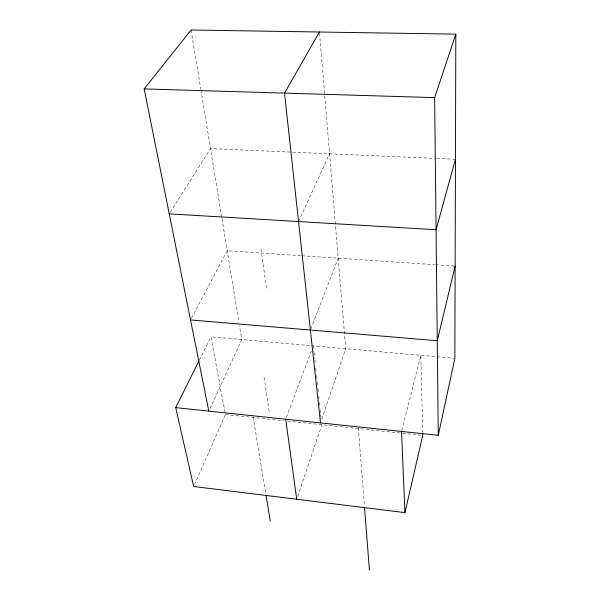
<?xml version="1.0" encoding="UTF-8"?>
<svg xmlns="http://www.w3.org/2000/svg" width="600" height="600" viewBox="0 0 600 600"><rect width="100%" height="100%" fill="white"/><g stroke="black" fill="none" stroke-linecap="round" stroke-linejoin="round"><path stroke-width="0.45" stroke-dasharray="3 2.25" d="M401.768 430.537L420.847 355.32L422.692 432.607M297.608 496.59L321.87 424.725M321.72 419.37L345.712 348.712L319.522 32.94M286.335 417.48L311.362 351.112M310.725 329.183L338.205 258.195M194.407 484.793L225.442 414.518L210.9 336.862L310.545 345.623M298.545 221.55L329.55 153.78M209.97 408.6L241.763 339.577L239.513 325.837M199.312 360.18L210.9 336.862M191.392 318.293L227.22 250.725L300.9 255.683M170.227 212.288L210.517 148.597L435.862 158.415M436.8 158.453L455.452 159.27M301.837 255.75L434.55 264.683M435.487 264.75L454.192 266.01M311.37 345.697L436.192 356.67M437.13 356.752L453.915 358.23M225.442 414.518L283.853 420.697M287.565 421.088L421.83 435.3M191.108 30L200.737 88.838M200.888 89.76L221.805 217.597M221.955 218.52L238.913 322.17M253.072 416.678L265.837 494.197M264.053 377.228L269.257 411.795M261.022 248.775L266.49 288.18M313.335 345.87L313.935 351.435M314.04 352.365L314.745 358.86M314.843 359.782L315.345 364.425M315.743 368.13L316.147 371.843M316.545 375.555L316.853 378.337M317.25 382.05L317.55 384.832M317.955 388.545L318.39 392.618M318.757 395.963L319.058 398.745M319.455 402.457L319.86 406.17M320.265 409.882L320.663 413.588M320.76 414.518L321.263 419.153M358.335 427.8L364.418 505.868"/><path stroke-width="0.9" d="M208.808 411.12L144.172 88.912L191.108 30L455.827 34.148L454.853 358.312L438.285 435.322L175.725 407.632L193.65 486.502L404.925 512.632L422.76 435.397L422.715 433.537M455.13 266.07L437.265 340.748L190.515 319.935M455.452 159.27L436.065 229.74L169.238 213.855M438.285 435.322L434.64 97.613L455.827 34.148M175.725 407.632L198.892 361.013M319.447 32.01L284.528 93.113L320.52 422.903M144.172 88.912L434.64 97.613M265.995 495.12L270.248 520.965M285.683 419.228L296.715 499.252M364.56 507.728L369.405 570M401.535 431.445L404.925 512.632"/></g></svg>
